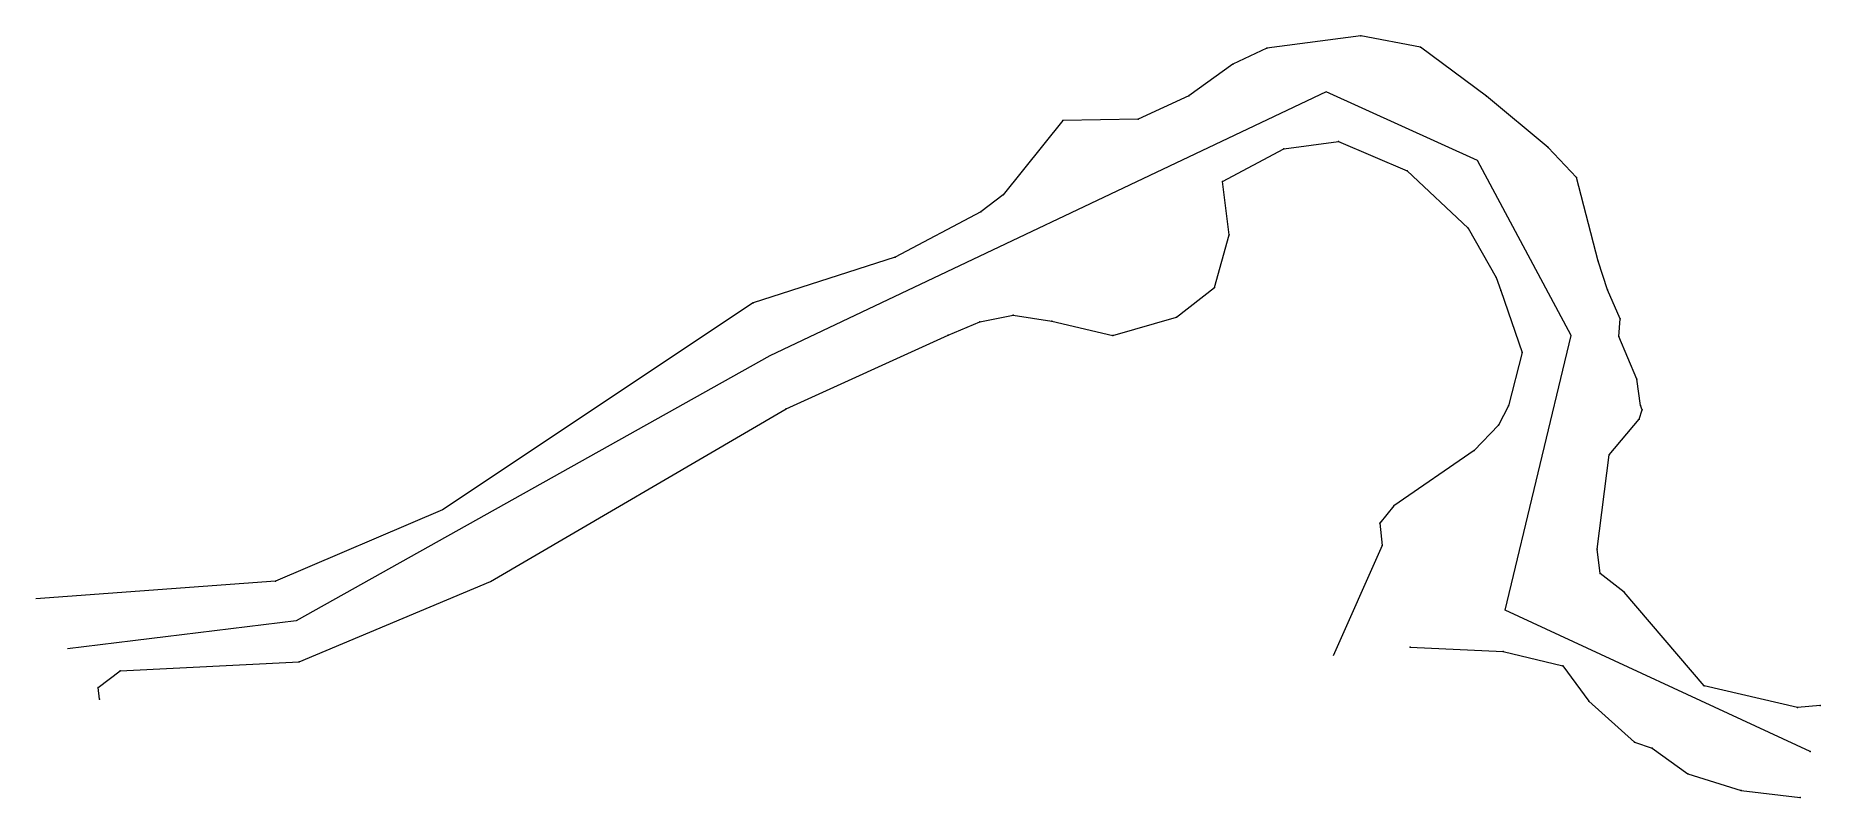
# Model space of a CAD drawing. Header units: millimetres. Extents: x 521120.5 to 521209.7, y 4394259.9 to 4394298.
import ezdxf

# ---------------------------------------------------------------- set-up
doc = ezdxf.new("R2010")
doc.units = ezdxf.units.MM
for name, color, linetype, lineweight in [('342KOTU', 97, 'Continuous', 0), ('geofence', 1, 'Continuous', 0), ('INIT_COORD', 1, 'Continuous', 0)]:
    doc.layers.add(name, color=color, linetype=linetype, lineweight=lineweight)

msp = doc.modelspace()

# ---------------------------------------------------------------- linework, layer by layer
at = {"layer": '342KOTU', "lineweight": 0}
for p, q in [((521186.712, 4394297.96, 341.89), (521182.022, 4394297.339, 341.89)), ((521189.69, 4394297.384, 341.89), (521186.712, 4394297.96, 341.89)), ((521182.022, 4394297.339, 341.89), (521180.314, 4394296.532, 341.89)), ((521192.99, 4394294.942, 341.89), (521189.69, 4394297.384, 341.89)), ((521180.314, 4394296.532, 341.89), (521178.119, 4394294.958, 341.89)), ((521178.119, 4394294.958, 341.89), (521175.591, 4394293.793, 341.89)), ((521196.07, 4394292.374, 341.89), (521192.99, 4394294.942, 341.89)), ((521171.832, 4394293.72, 341.89), (521168.855, 4394290.002, 341.89)), ((521175.591, 4394293.793, 341.89), (521171.832, 4394293.72, 341.89)), ((521182.866, 4394292.299, 341.89), (521185.602, 4394292.667, 341.89)), ((521185.602, 4394292.667, 341.89), (521189.018, 4394291.204, 341.89)), ((521179.802, 4394290.68, 341.89), (521182.866, 4394292.299, 341.89)), ((521197.476, 4394290.874, 341.89), (521196.07, 4394292.374, 341.89)), ((521189.018, 4394291.204, 341.89), (521192.067, 4394288.348, 341.89)), ((521198.559, 4394286.687, 341.89), (521197.476, 4394290.874, 341.89)), ((521168.855, 4394290.002, 341.89), (521167.725, 4394289.157, 341.89)), ((521180.138, 4394288.005, 341.89), (521179.802, 4394290.68, 341.89)), ((521167.725, 4394289.157, 341.89), (521163.457, 4394286.887, 341.89)), ((521192.067, 4394288.348, 341.89), (521193.47, 4394285.878, 341.89)), ((521179.408, 4394285.379, 341.89), (521180.138, 4394288.005, 341.89)), ((521163.457, 4394286.887, 341.89), (521156.36, 4394284.601, 343.17)), ((521199.034, 4394285.252, 341.89), (521198.559, 4394286.687, 341.89)), ((521193.47, 4394285.878, 341.89), (521193.708, 4394285.217, 341.89)), ((521156.36, 4394284.601, 343.17), (521140.848, 4394274.267, 345.8)), ((521177.503, 4394283.9, 341.89), (521179.408, 4394285.379, 341.89)), ((521193.708, 4394285.217, 341.89), (521194.775, 4394282.129, 341.89)), ((521199.66, 4394283.808, 341.89), (521199.034, 4394285.252, 341.89)), ((521167.681, 4394283.667, 341.89), (521169.342, 4394283.999, 341.89)), ((521169.342, 4394283.999, 341.89), (521171.275, 4394283.696, 341.89)), ((521171.275, 4394283.696, 341.89), (521174.317, 4394282.98, 341.89)), ((521174.317, 4394282.98, 341.89), (521177.503, 4394283.9, 341.89)), ((521199.589, 4394282.925, 341.89), (521199.66, 4394283.808, 341.89)), ((521158.017, 4394279.315, 343.17), (521166.105, 4394282.992, 341.89)), ((521166.105, 4394282.992, 341.89), (521167.681, 4394283.667, 341.89)), ((521200.496, 4394280.788, 341.89), (521199.589, 4394282.925, 341.89)), ((521194.775, 4394282.129, 341.89), (521194.088, 4394279.468, 341.89)), ((521200.676, 4394279.485, 341.89), (521200.496, 4394280.788, 341.89)), ((521143.246, 4394270.687, 345.8), (521158.017, 4394279.315, 343.17)), ((521194.088, 4394279.468, 341.89), (521193.587, 4394278.497, 341.89)), ((521200.61, 4394278.8, 341.89), (521200.76, 4394279.254, 341.89)), ((521200.76, 4394279.254, 341.89), (521200.676, 4394279.485, 341.89)), ((521193.587, 4394278.497, 341.89), (521192.367, 4394277.227, 341.89)), ((521199.114, 4394277.011, 341.89), (521200.61, 4394278.8, 341.89)), ((521192.367, 4394277.227, 341.89), (521188.354, 4394274.465, 341.89)), ((521198.518, 4394272.299, 341.89), (521199.114, 4394277.011, 341.89)), ((521140.848, 4394274.267, 345.8), (521132.51, 4394270.704, 348.16)), ((521188.354, 4394274.465, 341.89), (521187.657, 4394273.592, 341.89)), ((521187.657, 4394273.592, 341.89), (521187.778, 4394272.487, 341.89)), ((521187.778, 4394272.487, 341.89), (521185.324, 4394266.97, 341.89)), ((521198.665, 4394271.074, 341.89), (521198.518, 4394272.299, 341.89)), ((521132.51, 4394270.704, 348.16), (521120.529, 4394269.814, 349.06)), ((521133.688, 4394266.66, 348.16), (521143.246, 4394270.687, 345.8)), ((521199.87, 4394270.144, 341.89), (521198.665, 4394271.074, 341.89)), ((521203.858, 4394265.467, 341.89), (521199.87, 4394270.144, 341.89)), ((521189.178, 4394267.408, 341.89), (521193.813, 4394267.19, 341.89)), ((521193.813, 4394267.19, 341.89), (521196.796, 4394266.46, 341.89)), ((521123.647, 4394265.388, 349.06), (521124.748, 4394266.222, 349.06)), ((521124.748, 4394266.222, 349.06), (521133.688, 4394266.66, 348.16)), ((521196.796, 4394266.46, 341.89), (521198.093, 4394264.701, 341.89)), ((521123.72, 4394264.807, 349.06), (521123.647, 4394265.388, 349.06)), ((521208.524, 4394264.38, 341.89), (521203.858, 4394265.467, 341.89)), ((521198.093, 4394264.701, 341.89), (521200.382, 4394262.649, 341.89)), ((521209.659, 4394264.487, 341.89), (521208.524, 4394264.38, 341.89)), ((521200.382, 4394262.649, 341.89), (521201.268, 4394262.348, 341.89)), ((521201.268, 4394262.348, 341.89), (521203.042, 4394261.074, 341.89)), ((521203.042, 4394261.074, 341.89), (521205.711, 4394260.231, 341.89)), ((521205.711, 4394260.231, 341.89), (521208.648, 4394259.895, 341.89))]:
    msp.add_line(p, q, dxfattribs=at)
for p in [(521186.712, 4394297.96, 341.89), (521182.022, 4394297.339, 341.89), (521189.69, 4394297.384, 341.89), (521180.314, 4394296.532, 341.89), (521178.119, 4394294.958, 341.89), (521192.99, 4394294.942, 341.89), (521171.832, 4394293.72, 341.89), (521175.591, 4394293.793, 341.89), (521185.602, 4394292.667, 341.89), (521182.866, 4394292.299, 341.89), (521196.07, 4394292.374, 341.89), (521189.018, 4394291.204, 341.89), (521197.476, 4394290.874, 341.89), (521168.855, 4394290.002, 341.89), (521179.802, 4394290.68, 341.89), (521167.725, 4394289.157, 341.89), (521192.067, 4394288.348, 341.89), (521180.138, 4394288.005, 341.89), (521163.457, 4394286.887, 341.89), (521198.559, 4394286.687, 341.89), (521193.47, 4394285.878, 341.89), (521156.36, 4394284.601, 343.17), (521179.408, 4394285.379, 341.89), (521193.708, 4394285.217, 341.89), (521199.034, 4394285.252, 341.89), (521169.342, 4394283.999, 341.89), (521171.275, 4394283.696, 341.89), (521177.503, 4394283.9, 341.89), (521199.66, 4394283.808, 341.89), (521166.105, 4394282.992, 341.89), (521167.681, 4394283.667, 341.89), (521174.317, 4394282.98, 341.89), (521199.589, 4394282.925, 341.89), (521194.775, 4394282.129, 341.89), (521200.496, 4394280.788, 341.89), (521158.017, 4394279.315, 343.17), (521194.088, 4394279.468, 341.89), (521200.676, 4394279.485, 341.89), (521200.76, 4394279.254, 341.89), (521193.587, 4394278.497, 341.89), (521200.61, 4394278.8, 341.89), (521192.367, 4394277.227, 341.89), (521199.114, 4394277.011, 341.89), (521188.354, 4394274.465, 341.89), (521187.657, 4394273.592, 341.89), (521187.778, 4394272.487, 341.89), (521198.518, 4394272.299, 341.89), (521132.51, 4394270.704, 348.16), (521198.665, 4394271.074, 341.89), (521199.87, 4394270.144, 341.89), (521189.178, 4394267.408, 341.89), (521193.813, 4394267.19, 341.89), (521193.813, 4394267.19, 341.89), (521124.748, 4394266.222, 349.06), (521133.688, 4394266.66, 348.16), (521196.796, 4394266.46, 341.89), (521123.647, 4394265.388, 349.06), (521203.858, 4394265.467, 341.89), (521123.72, 4394264.807, 349.06), (521198.093, 4394264.701, 341.89), (521208.524, 4394264.38, 341.89), (521209.659, 4394264.487, 341.89), (521200.382, 4394262.649, 341.89), (521201.268, 4394262.348, 341.89), (521203.042, 4394261.074, 341.89), (521205.711, 4394260.231, 341.89), (521208.648, 4394259.895, 341.89)]:
    msp.add_point(p, dxfattribs=at)
at = {"layer": 'geofence'}
for p, q in [((521184.985, 4394295.158, 341.89), (521157.189, 4394281.958, 343.17)), ((521192.536, 4394291.717, 341.89), (521184.985, 4394295.158, 341.89)), ((521197.218, 4394282.968, 341.89), (521192.536, 4394291.717, 341.89)), ((521193.922, 4394269.241, 341.89), (521197.218, 4394282.968, 341.89)), ((521157.189, 4394281.958, 343.17), (521133.532, 4394268.714, 348.127)), ((521133.532, 4394268.714, 348.127), (521122.124, 4394267.31, 349.06)), ((521209.154, 4394262.191, 341.89), (521193.922, 4394269.241, 341.89))]:
    msp.add_line(p, q, dxfattribs=at)
at = {"layer": 'INIT_COORD'}
msp.add_point((521209.154, 4394262.191, 341.89), dxfattribs=at)

doc.saveas('drawing.dxf')
